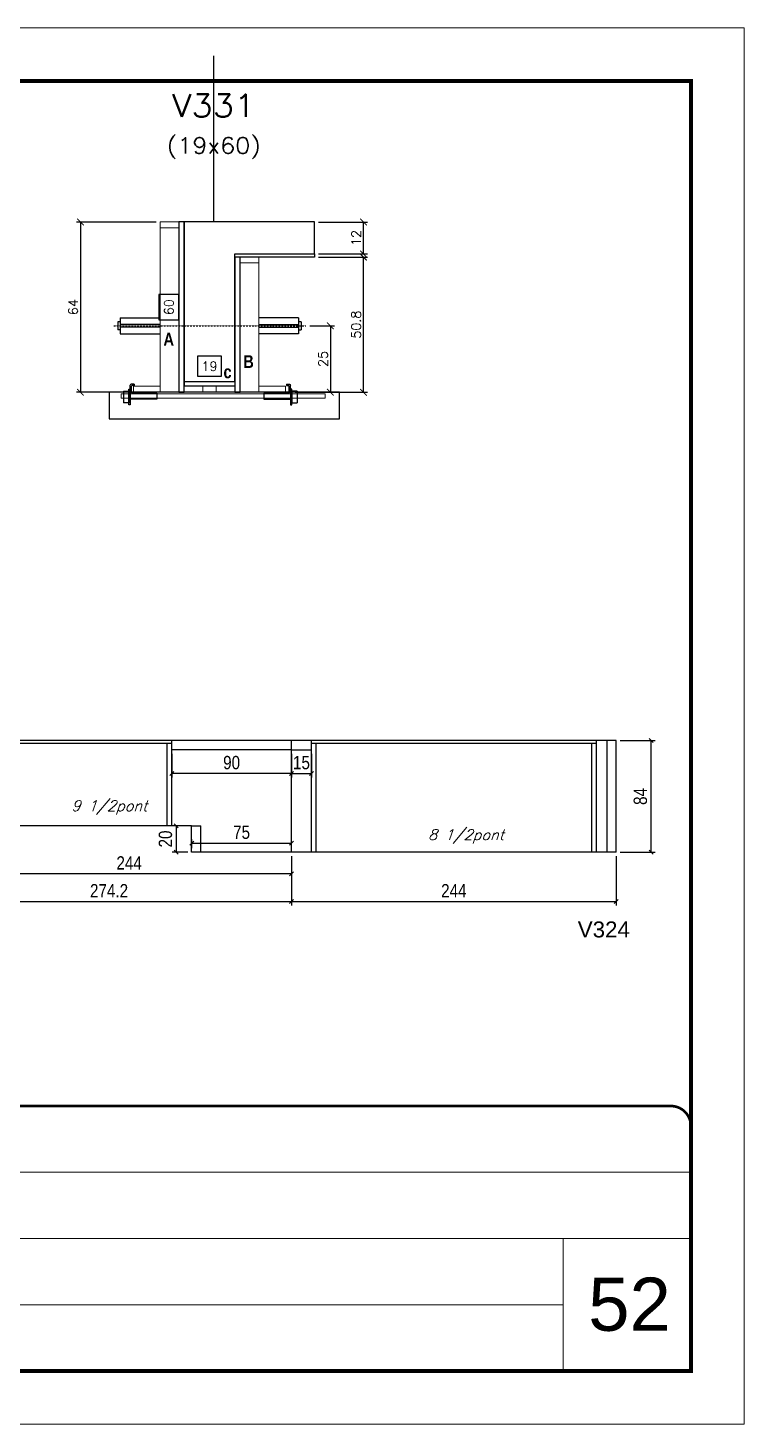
# Model space of a CAD drawing. Extents: x 137137 to 143418, y 10464 to 34486.
# Drawn here: x 142839 to 143377, y 19653 to 20703 of the extents above; entities that cross this region are included whole.
import ezdxf
from ezdxf.enums import TextEntityAlignment as Align

# ---------------------------------------------------------------- set-up
doc = ezdxf.new("R2010")
doc.units = 0
for name, pattern in [('CONTINUO', [0]), ('DASHED', [0.75, 0.5, -0.25]), ('HIDDEN', [0.375, 0.25, -0.125])]:
    doc.linetypes.add(name, pattern=pattern)
for name, color, linetype in [('5', 5, 'Continuous'), ('barrote', 251, 'Continuous'), ('COTA', 241, 'Continuous'), ('Cota Seção (2x)', 4, 'Continuous'), ('detalhes', 4, 'Continuous'), ('Painéis', 200, 'Continuous'), ('presilha', 1, 'Continuous'), ('SARR_2.2x7', 40, 'Continuous'), ('SARR_3.5x7', 81, 'Continuous'), ('TENSOR', 3, 'Continuous'), ('texto', 7, 'Continuous'), ('Texto de Titulo', 7, 'Continuous'), ('Texto Qtd Sarr', 242, 'Continuous')]:
    doc.layers.add(name, color=color, linetype=linetype)
for name, color, linetype, lineweight in [('CARIMBO', 255, 'Continuous', 9), ('CONCRETO', 251, 'Continuous', 25), ('Folhas', 255, 'Continuous', 9), ('Madeira', 126, 'Continuous', 18), ('SARRAFO DE PRESSAO', 251, 'DASHED', 9), ('SCO-___-LAJ', 2, 'Continuous', 0), ('Texto Seção', 7, 'Continuous', 15)]:
    doc.layers.add(name, color=color, linetype=linetype, lineweight=lineweight)
doc.styles.add('ARIAL', font='arial.ttf')
doc.styles.add('COTA TECNICA', font='techl___.ttf', dxfattribs={"height": 10})
doc.styles.add('Romans', font='romans.shx')
doc.styles.get("Standard").update_dxf_attribs({"font": 'arial.ttf'})
doc.styles.add('TECNICA', font='techb___.ttf', dxfattribs={"height": 10})
doc.dimstyles.new('Cota Seção (2x)', dxfattribs={"dimtxt": 7, "dimasz": 5, "dimexe": 3, "dimexo": 3, "dimgap": 2, "dimtad": 3, "dimdec": 1, "dimlfac": 0.5, "dimzin": 12, "dimdsep": 46, "dimtxsty": 'Romans', "dimblk": 'ARCHTICK', "dimcen": 0, "dimclrd": 4, "dimclre": 4, "dimclrt": 1, "dimadec": 1, "dimazin": 3, "dimtfac": 1, "dimtdec": 1, "dimtmove": 0, "dimatfit": 3, "dimldrblk": 'OBLIQUE', "dimfxl": 1, "dimtolj": 1, "dimtzin": 12, "dimarcsym": 0})
doc.dimstyles.new('Cota Seção interna', dxfattribs={"dimtxt": 7, "dimasz": 6, "dimexe": 0.18, "dimexo": 2, "dimgap": -4, "dimtad": 3, "dimdec": 1, "dimlfac": 0.5, "dimzin": 12, "dimdsep": 46, "dimtxsty": 'Romans', "dimblk": 'ARCHTICK', "dimcen": 0.09, "dimse1": 1, "dimse2": 1, "dimsd1": 1, "dimsd2": 1, "dimclrd": 180, "dimclre": 5, "dimclrt": 1, "dimadec": 0, "dimazin": 3, "dimtfac": 1, "dimtdec": 1, "dimtofl": 0, "dimtmove": 0, "dimatfit": 3, "dimldrblk": 'ARCHTICK', "dimfxl": 1, "dimtolj": 1, "dimtzin": 0, "dimarcsym": 0})
doc.dimstyles.new('PAINEL', dxfattribs={"dimtxt": 10, "dimasz": 3, "dimexe": 3, "dimexo": 3, "dimgap": 3, "dimtad": 1, "dimdec": 1, "dimzin": 12, "dimdsep": 46, "dimtxsty": 'COTA TECNICA', "dimblk1": 'OBLIQUE', "dimblk2": 'OBLIQUE', "dimsah": 1, "dimcen": 0.9, "dimclrd": 4, "dimclre": 4, "dimclrt": 240, "dimadec": 1, "dimazin": 3, "dimtfac": 1, "dimtdec": 1, "dimtmove": 0, "dimatfit": 3, "dimfxl": 1, "dimtolj": 1, "dimtzin": 12, "dimarcsym": 0})

# ---------------------------------------------------------------- blocks, each defined once
blk = doc.blocks.new('9999999999')
at = {"color": 30, "linetype": 'CONTINUO'}
for p, q in [((98564.6, 34379.6), (99584, 34379.6)), ((98564.6, 34329.8), (99488, 34329.8)), ((99584, 34329.8), (99488, 34329.8)), ((99488, 34329.8), (99488, 34230.2)), ((98564.6, 34280), (99488, 34280))]:
    blk.add_line(p, q, dxfattribs=at)
at = {"color": 30, "linetype": 'CONTINUO', "const_width": 2}
blk.add_lwpolyline([(99584, 34230.2), (99584, 34414.4, 0.414214), (99569, 34429.4), (98229, 34429.4, 0.414214), (98214, 34414.4), (98214, 34245.2, 0.414214), (98229, 34230.2), (99584, 34230.2)], format="xyb", dxfattribs=at)
at = {"layer": 'Folhas'}
blk.add_lwpolyline([(98139, 34190.2), (99624, 34190.2), (99624, 35240.2), (98139, 35240.2)], close=True, dxfattribs=at)
at = {"layer": 'Folhas', "color": 30, "const_width": 3}
blk.add_lwpolyline([(98214, 34230.2), (99584, 34230.2), (99584, 35200.2), (98214, 35200.2)], close=True, dxfattribs=at)
blk = doc.blocks.new('_Oblique')
at = {"color": 0, "linetype": 'ByBlock', "lineweight": -2}
blk.add_line((-0.5, -0.5), (0.5, 0.5), dxfattribs=at)
blk = doc.blocks.new('*D2022')
at = {"layer": 'COTA', "color": 4, "lineweight": -2, "ltscale": 25, "transparency": 16777216}
for p, q in [((142763, 20099.9), (142763, 20042.9)), ((143037.2, 20079.9), (143037.2, 20042.9)), ((142763, 20045.9), (143037.2, 20045.9))]:
    blk.add_line(p, q, dxfattribs=at)
at = {"layer": 'Defpoints', "color": 0, "ltscale": 25, "transparency": 16777216}
for p in [(142763, 20102.9), (143037.2, 20082.9), (143037.2, 20045.9)]:
    blk.add_point(p, dxfattribs=at)
at = {"layer": 'COTA', "color": 4, "lineweight": -2, "ltscale": 25, "transparency": 16777216, "xscale": 3, "yscale": 3, "zscale": 3, "rotation": 180}
blk.add_blockref('_Oblique', (142763, 20045.9), dxfattribs=at)
at = {"layer": 'COTA', "color": 4, "lineweight": -2, "ltscale": 25, "transparency": 16777216, "xscale": 3, "yscale": 3, "zscale": 3}
blk.add_blockref('_Oblique', (143037.2, 20045.9), dxfattribs=at)
at = {"layer": 'COTA', "color": 240, "ltscale": 25, "transparency": 16777216, "insert": (142900.1, 20054), "char_height": 10, "attachment_point": 5, "style": 'COTA TECNICA'}
blk.add_mtext('\\A1;274.2', dxfattribs=at)
blk = doc.blocks.new('*D2023')
at = {"layer": 'COTA', "color": 4, "lineweight": -2, "ltscale": 25, "transparency": 16777216}
for p, q in [((143037.2, 20079.9), (143037.2, 20042.9)), ((143281.2, 20079.9), (143281.2, 20042.9)), ((143037.2, 20045.9), (143281.2, 20045.9))]:
    blk.add_line(p, q, dxfattribs=at)
at = {"layer": 'Defpoints', "color": 0, "ltscale": 25, "transparency": 16777216}
for p in [(143037.2, 20082.9), (143281.2, 20082.9), (143281.2, 20045.9)]:
    blk.add_point(p, dxfattribs=at)
at = {"layer": 'COTA', "color": 4, "lineweight": -2, "ltscale": 25, "transparency": 16777216, "xscale": 3, "yscale": 3, "zscale": 3, "rotation": 180}
blk.add_blockref('_Oblique', (143037.2, 20045.9), dxfattribs=at)
at = {"layer": 'COTA', "color": 4, "lineweight": -2, "ltscale": 25, "transparency": 16777216, "xscale": 3, "yscale": 3, "zscale": 3}
blk.add_blockref('_Oblique', (143281.2, 20045.9), dxfattribs=at)
at = {"layer": 'COTA', "color": 240, "ltscale": 25, "transparency": 16777216, "insert": (143159.2, 20054), "char_height": 10, "attachment_point": 5, "style": 'COTA TECNICA'}
blk.add_mtext('\\A1;244', dxfattribs=at)
blk = doc.blocks.new('*D2024')
at = {"layer": 'COTA', "color": 4, "lineweight": -2, "ltscale": 25, "transparency": 16777216}
for p, q in [((142793.2, 20099.9), (142793.2, 20063.8)), ((143037.2, 20079.9), (143037.2, 20063.8)), ((143037.2, 20066.8), (142793.2, 20066.8))]:
    blk.add_line(p, q, dxfattribs=at)
at = {"layer": 'Defpoints', "color": 0, "ltscale": 25, "transparency": 16777216}
for p in [(142793.2, 20102.9), (143037.2, 20082.9), (142793.2, 20066.8)]:
    blk.add_point(p, dxfattribs=at)
at = {"layer": 'COTA', "color": 4, "lineweight": -2, "ltscale": 25, "transparency": 16777216, "xscale": 3, "yscale": 3, "zscale": 3, "rotation": 180}
blk.add_blockref('_Oblique', (142793.2, 20066.8), dxfattribs=at)
at = {"layer": 'COTA', "color": 4, "lineweight": -2, "ltscale": 25, "transparency": 16777216, "xscale": 3, "yscale": 3, "zscale": 3}
blk.add_blockref('_Oblique', (143037.2, 20066.8), dxfattribs=at)
at = {"layer": 'COTA', "color": 240, "ltscale": 25, "transparency": 16777216, "insert": (142915.2, 20074.9), "char_height": 10, "attachment_point": 5, "style": 'COTA TECNICA'}
blk.add_mtext('\\A1;244', dxfattribs=at)
blk = doc.blocks.new('*D2026')
at = {"layer": 'COTA', "color": 4, "lineweight": -2, "ltscale": 25, "transparency": 16777216}
for p, q in [((142959.2, 20102.9), (142947.6, 20102.9)), ((142950.6, 20102.9), (142950.6, 20082.9)), ((142959.2, 20082.9), (142947.6, 20082.9))]:
    blk.add_line(p, q, dxfattribs=at)
at = {"layer": 'Defpoints', "color": 0, "ltscale": 25, "transparency": 16777216}
for p in [(142962.2, 20102.9), (142950.6, 20082.9), (142962.2, 20082.9)]:
    blk.add_point(p, dxfattribs=at)
at = {"layer": 'COTA', "color": 4, "lineweight": -2, "ltscale": 25, "transparency": 16777216, "xscale": 3, "yscale": 3, "zscale": 3}
for p, rotation in [((142950.6, 20102.9), 90), ((142950.6, 20082.9), 270)]:
    blk.add_blockref('_Oblique', p, dxfattribs=dict(at, rotation=rotation))
at = {"layer": 'COTA', "color": 240, "ltscale": 25, "transparency": 16777216, "insert": (142942.5, 20092.9), "char_height": 10, "attachment_point": 5, "rotation": 90, "style": 'COTA TECNICA'}
blk.add_mtext('\\A1;20', dxfattribs=at)
blk = doc.blocks.new('*D2027')
at = {"layer": 'COTA', "color": 4, "lineweight": -2, "ltscale": 25, "transparency": 16777216}
for p, q in [((142962.2, 20085.9), (142962.2, 20092.8)), ((142962.2, 20089.8), (143037.2, 20089.8)), ((143037.2, 20085.9), (143037.2, 20092.8))]:
    blk.add_line(p, q, dxfattribs=at)
at = {"layer": 'Defpoints', "color": 0, "ltscale": 25, "transparency": 16777216}
for p in [(143037.2, 20089.8), (142962.2, 20082.9), (143037.2, 20082.9)]:
    blk.add_point(p, dxfattribs=at)
at = {"layer": 'COTA', "color": 4, "lineweight": -2, "ltscale": 25, "transparency": 16777216, "xscale": 3, "yscale": 3, "zscale": 3, "rotation": 180}
blk.add_blockref('_Oblique', (142962.2, 20089.8), dxfattribs=at)
at = {"layer": 'COTA', "color": 4, "lineweight": -2, "ltscale": 25, "transparency": 16777216, "xscale": 3, "yscale": 3, "zscale": 3}
blk.add_blockref('_Oblique', (143037.2, 20089.8), dxfattribs=at)
at = {"layer": 'COTA', "color": 240, "ltscale": 25, "transparency": 16777216, "insert": (142999.7, 20097.9), "char_height": 10, "attachment_point": 5, "style": 'COTA TECNICA'}
blk.add_mtext('\\A1;75', dxfattribs=at)
blk = doc.blocks.new('*D2030')
at = {"layer": 'COTA', "color": 4, "lineweight": -2, "ltscale": 25, "transparency": 16777216}
for p, q in [((143284.2, 20166.9), (143310.5, 20166.9)), ((143307.5, 20082.9), (143307.5, 20166.9)), ((143284.2, 20082.9), (143310.5, 20082.9))]:
    blk.add_line(p, q, dxfattribs=at)
at = {"layer": 'Defpoints', "color": 0, "ltscale": 25, "transparency": 16777216}
for p in [(143281.2, 20166.9), (143307.5, 20166.9), (143281.2, 20082.9)]:
    blk.add_point(p, dxfattribs=at)
at = {"layer": 'COTA', "color": 4, "lineweight": -2, "ltscale": 25, "transparency": 16777216, "xscale": 3, "yscale": 3, "zscale": 3}
for p, rotation in [((143307.5, 20166.9), 90), ((143307.5, 20082.9), 270)]:
    blk.add_blockref('_Oblique', p, dxfattribs=dict(at, rotation=rotation))
at = {"layer": 'COTA', "color": 240, "ltscale": 25, "transparency": 16777216, "insert": (143299.4, 20124.9), "char_height": 10, "attachment_point": 5, "rotation": 90, "style": 'COTA TECNICA'}
blk.add_mtext('\\A1;84', dxfattribs=at)
blk = doc.blocks.new('titulo1')
at = {"layer": 'Defpoints', "color": 252, "linetype": 'HIDDEN', "ltscale": 2}
blk.add_line((0, 0), (0, 125), dxfattribs=at)
at = {"layer": 'Defpoints', "style": 'Romans', "oblique": 15}
blk.add_attdef('FOLHA', text='', height=10, dxfattribs=at).set_placement((0, 15.6), align=Align.MIDDLE_CENTER)
at = {"layer": 'Texto Qtd Sarr', "color": 3, "style": 'Romans', "oblique": 15}
for tag, height, p in [('TITULO', 17, (0, 71.4)), ('SEÇÃO', 12, (0, 41.5))]:
    blk.add_attdef(tag, text='', height=height, dxfattribs=at).set_placement(p, align=Align.MIDDLE_CENTER)
blk = doc.blocks.new('_ArchTick')
at = {"color": 0, "linetype": 'ByBlock', "const_width": 0.15}
blk.add_lwpolyline([(-0.5, -0.5), (0.5, 0.5)], dxfattribs=at)
blk = doc.blocks.new('*D2011')
at = {"layer": 'COTA', "color": 4, "lineweight": -2, "transparency": 16777216}
for p, q in [((143057.6, 20530.5), (143094.3, 20530.5)), ((143091.3, 20428.9), (143091.3, 20530.5)), ((143040, 20428.9), (143094.3, 20428.9))]:
    blk.add_line(p, q, dxfattribs=at)
at = {"layer": 'Defpoints', "color": 0, "transparency": 16777216}
for p in [(143054.6, 20530.5), (143091.3, 20530.5), (143037, 20428.9)]:
    blk.add_point(p, dxfattribs=at)
at = {"layer": 'COTA', "color": 4, "lineweight": -2, "transparency": 16777216, "xscale": 5, "yscale": 5, "zscale": 5}
for p, rotation in [((143091.3, 20530.5), 90), ((143091.3, 20428.9), 270)]:
    blk.add_blockref('_ArchTick', p, dxfattribs=dict(at, rotation=rotation))
at = {"layer": 'COTA', "color": 1, "transparency": 16777216, "insert": (143085.8, 20479.7), "char_height": 7, "attachment_point": 5, "rotation": 90, "style": 'Romans'}
blk.add_mtext('\\A1;50.8', dxfattribs=at)
blk = doc.blocks.new('*D2012')
at = {"layer": 'COTA', "color": 4, "lineweight": -2, "transparency": 16777216}
for p, q in [((143057.6, 20556.9), (143094.3, 20556.9)), ((143091.3, 20532.9), (143091.3, 20556.9)), ((143057.6, 20532.9), (143094.3, 20532.9))]:
    blk.add_line(p, q, dxfattribs=at)
at = {"layer": 'Defpoints', "color": 0, "transparency": 16777216}
for p in [(143054.6, 20556.9), (143091.3, 20556.9), (143054.6, 20532.9)]:
    blk.add_point(p, dxfattribs=at)
at = {"layer": 'COTA', "color": 4, "lineweight": -2, "transparency": 16777216, "xscale": 5, "yscale": 5, "zscale": 5}
for p, rotation in [((143091.3, 20556.9), 90), ((143091.3, 20532.9), 270)]:
    blk.add_blockref('_ArchTick', p, dxfattribs=dict(at, rotation=rotation))
at = {"layer": 'COTA', "color": 1, "transparency": 16777216, "insert": (143085.8, 20544.9), "char_height": 7, "attachment_point": 5, "rotation": 90, "style": 'Romans'}
blk.add_mtext('\\A1;12', dxfattribs=at)
blk = doc.blocks.new('*D2013')
at = {"layer": 'Cota Seção (2x)', "color": 180, "lineweight": -2, "transparency": 16777216}
for p, q in [((142952.6, 20502.4), (142937.6, 20502.4)), ((142937.6, 20502.4), (142937.6, 20483.4)), ((142952.6, 20483.4), (142952.6, 20502.4)), ((142937.6, 20483.4), (142952.6, 20483.4))]:
    blk.add_line(p, q, dxfattribs=at)
at = {"layer": 'Defpoints', "color": 0, "transparency": 16777216}
for p in [(142956.6, 20556.9), (142994.6, 20556.9), (142994.6, 20436.9)]:
    blk.add_point(p, dxfattribs=at)
at = {"layer": 'Cota Seção (2x)', "color": 1, "transparency": 16777216, "insert": (142945.1, 20492.9), "char_height": 7, "attachment_point": 5, "rotation": 90, "style": 'Romans'}
blk.add_mtext('\\A1;60', dxfattribs=at)
blk = doc.blocks.new('PRESILHA METÁLICA 1')
at = {"layer": 'presilha'}
for p, q in [((7.5, 10.6), (7.5, 19.9)), ((12, 21), (8.6, 21)), ((9, 11.6), (9, 18.9)), ((12, 19.5), (9.6, 19.5)), ((12, 21), (12, 19.5)), ((0, 13), (6, 13)), ((0, 13), (0, 0)), ((6, 0), (0, 0)), ((6, 15.5), (7.5, 15.5)), ((6, -2.5), (6, 15.5)), ((6, 13), (6, 0)), ((7.5, 15.5), (7.5, -2.5)), ((37.5, 4.1), (7.5, 4.1)), ((37.5, 11), (9.6, 11)), ((37.5, 11), (37.5, 4.1)), ((7.5, -2.5), (6, -2.5))]:
    blk.add_line(p, q, dxfattribs=at)
for centre, radius, start, end in [((8.6, 19.9), 1.14, 90, 180), ((9.6, 18.9), 0.57, 90, 180), ((9.6, 11.6), 0.57, 180, 270)]:
    blk.add_arc(centre, radius, start, end, dxfattribs=at)
blk = doc.blocks.new('*D2014')
at = {"layer": 'Cota Seção (2x)', "color": 180, "lineweight": -2, "transparency": 16777216}
for p, q in [((142984.6, 20455.9), (142966.6, 20455.9)), ((142966.6, 20455.9), (142966.6, 20440.9)), ((142984.6, 20440.9), (142984.6, 20455.9)), ((142966.6, 20440.9), (142984.6, 20440.9))]:
    blk.add_line(p, q, dxfattribs=at)
at = {"layer": 'Defpoints', "color": 0, "transparency": 16777216}
for p in [(142994.6, 20436.9), (142956.6, 20428.9), (142994.6, 20428.9)]:
    blk.add_point(p, dxfattribs=at)
at = {"layer": 'Cota Seção (2x)', "color": 1, "transparency": 16777216, "insert": (142975.6, 20448.4), "char_height": 7, "attachment_point": 5, "style": 'Romans'}
blk.add_mtext('\\A1;19', dxfattribs=at)
blk = doc.blocks.new('*D2015')
at = {"layer": 'COTA', "color": 4, "lineweight": -2, "transparency": 16777216}
for p, q in [((142935.6, 20556.9), (142875.6, 20556.9)), ((142878.6, 20556.9), (142878.6, 20428.9)), ((142935.6, 20428.9), (142875.6, 20428.9))]:
    blk.add_line(p, q, dxfattribs=at)
at = {"layer": 'Defpoints', "color": 0, "transparency": 16777216}
for p in [(142938.6, 20556.9), (142878.6, 20428.9), (142938.6, 20428.9)]:
    blk.add_point(p, dxfattribs=at)
at = {"layer": 'COTA', "color": 4, "lineweight": -2, "transparency": 16777216, "xscale": 5, "yscale": 5, "zscale": 5}
for p, rotation in [((142878.6, 20556.9), 90), ((142878.6, 20428.9), 270)]:
    blk.add_blockref('_ArchTick', p, dxfattribs=dict(at, rotation=rotation))
at = {"layer": 'COTA', "color": 1, "transparency": 16777216, "insert": (142873.1, 20492.9), "char_height": 7, "attachment_point": 5, "rotation": 90, "style": 'Romans'}
blk.add_mtext('\\A1;64', dxfattribs=at)
blk = doc.blocks.new('*D2016')
at = {"layer": 'COTA', "color": 4, "lineweight": -2, "transparency": 16777216}
for p, q in [((143050.9, 20478.9), (143069.4, 20478.9)), ((143066.4, 20478.9), (143066.4, 20428.9)), ((143050.9, 20428.9), (143069.4, 20428.9))]:
    blk.add_line(p, q, dxfattribs=at)
at = {"layer": 'Defpoints', "color": 0, "transparency": 16777216}
for p in [(143047.9, 20478.9), (143047.9, 20428.9), (143066.4, 20428.9)]:
    blk.add_point(p, dxfattribs=at)
at = {"layer": 'COTA', "color": 4, "lineweight": -2, "transparency": 16777216, "xscale": 5, "yscale": 5, "zscale": 5}
for p, rotation in [((143066.4, 20478.9), 90), ((143066.4, 20428.9), 270)]:
    blk.add_blockref('_ArchTick', p, dxfattribs=dict(at, rotation=rotation))
at = {"layer": 'COTA', "color": 1, "transparency": 16777216, "insert": (143060.9, 20453.9), "char_height": 7, "attachment_point": 5, "rotation": 90, "style": 'Romans'}
blk.add_mtext('\\A1;25', dxfattribs=at)
blk = doc.blocks.new('*D2379')
at = {"layer": 'COTA', "color": 4, "lineweight": -2, "ltscale": 25, "transparency": 16777216}
for p, q in [((142947.2, 20156.9), (142947.2, 20139.2)), ((143037.2, 20156.9), (143037.2, 20139.2)), ((143037.2, 20142.2), (142947.2, 20142.2))]:
    blk.add_line(p, q, dxfattribs=at)
at = {"layer": 'Defpoints', "color": 0, "ltscale": 25, "transparency": 16777216}
for p in [(142947.2, 20159.9), (143037.2, 20159.9), (142947.2, 20142.2)]:
    blk.add_point(p, dxfattribs=at)
at = {"layer": 'COTA', "color": 4, "lineweight": -2, "ltscale": 25, "transparency": 16777216, "xscale": 3, "yscale": 3, "zscale": 3, "rotation": 180}
blk.add_blockref('_Oblique', (142947.2, 20142.2), dxfattribs=at)
at = {"layer": 'COTA', "color": 4, "lineweight": -2, "ltscale": 25, "transparency": 16777216, "xscale": 3, "yscale": 3, "zscale": 3}
blk.add_blockref('_Oblique', (143037.2, 20142.2), dxfattribs=at)
at = {"layer": 'COTA', "color": 240, "ltscale": 25, "transparency": 16777216, "insert": (142992.2, 20150.3), "char_height": 10, "attachment_point": 5, "style": 'COTA TECNICA'}
blk.add_mtext('\\A1;90', dxfattribs=at)
blk = doc.blocks.new('*D2380')
at = {"layer": 'COTA', "color": 4, "lineweight": -2, "ltscale": 25, "transparency": 16777216}
for p, q in [((143037.2, 20156.9), (143037.2, 20139.2)), ((143052.2, 20156.9), (143052.2, 20139.2)), ((143037.2, 20142.2), (143052.2, 20142.2))]:
    blk.add_line(p, q, dxfattribs=at)
at = {"layer": 'Defpoints', "color": 0, "ltscale": 25, "transparency": 16777216}
for p in [(143037.2, 20159.9), (143052.2, 20159.9), (143052.2, 20142.2)]:
    blk.add_point(p, dxfattribs=at)
at = {"layer": 'COTA', "color": 4, "lineweight": -2, "ltscale": 25, "transparency": 16777216, "xscale": 3, "yscale": 3, "zscale": 3, "rotation": 180}
blk.add_blockref('_Oblique', (143037.2, 20142.2), dxfattribs=at)
at = {"layer": 'COTA', "color": 4, "lineweight": -2, "ltscale": 25, "transparency": 16777216, "xscale": 3, "yscale": 3, "zscale": 3}
blk.add_blockref('_Oblique', (143052.2, 20142.2), dxfattribs=at)
at = {"layer": 'COTA', "color": 240, "ltscale": 25, "transparency": 16777216, "insert": (143044.7, 20150.3), "char_height": 10, "attachment_point": 5, "style": 'COTA TECNICA'}
blk.add_mtext('\\A1;15', dxfattribs=at)

msp = doc.modelspace()

# ---------------------------------------------------------------- linework, layer by layer
at = {"ltscale": 3}
for p, q in [((142906.58, 20481.91), (142906.58, 20475.91)), ((142908.58, 20481.91), (142906.58, 20481.91)), ((142908.58, 20475.91), (142906.58, 20475.91)), ((142908.58, 20484.91), (142908.58, 20472.91)), ((142908.58, 20484.91), (142938.58, 20484.91)), ((142938.58, 20479.91), (142908.58, 20479.91)), ((142938.58, 20477.91), (142908.58, 20477.91)), ((143042.58, 20484.91), (143012.58, 20484.91)), ((143012.58, 20479.91), (143042.58, 20479.91)), ((143012.58, 20477.91), (143042.58, 20477.91)), ((143042.58, 20484.91), (143042.58, 20472.91)), ((143044.58, 20481.91), (143042.58, 20481.91)), ((143042.58, 20475.91), (143044.58, 20475.91)), ((143044.58, 20481.91), (143044.58, 20475.91)), ((142908.58, 20472.91), (142938.58, 20472.91)), ((143042.58, 20472.91), (143012.58, 20472.91))]:
    msp.add_line(p, q, dxfattribs=at)
at = {"layer": 'barrote'}
msp.add_lwpolyline([(142900.22, 20408.94), (143073.19, 20408.94), (143073.19, 20428.94), (142900.22, 20428.94)], close=True, dxfattribs=at)
at = {"layer": 'CONCRETO'}
msp.add_lwpolyline([(142994.58, 20532.94), (143054.58, 20532.94), (143054.58, 20556.94), (142994.58, 20556.94), (142994.58, 20556.94), (142956.58, 20556.94), (142956.58, 20433.34), (142956.59, 20433.34), (142956.59, 20436.94), (142994.58, 20436.94)], close=True, dxfattribs=at)
at = {"layer": 'Madeira'}
for points in [[(142938.58, 20552.54), (142938.58, 20556.94), (142952.58, 20556.94), (142952.58, 20552.54)], [(142938.58, 20556.94), (142952.58, 20556.94), (142952.58, 20428.94), (142938.58, 20428.94)], [(142998.58, 20526.14), (142998.58, 20530.54), (143012.58, 20530.54), (143012.58, 20526.14)], [(142998.58, 20530.54), (143012.58, 20530.54), (143012.58, 20428.94), (142998.58, 20428.94)], [(142938.58, 20428.94), (142938.58, 20433.34), (142918.58, 20433.34), (142918.58, 20428.94)], [(142956.59, 20428.94), (142956.59, 20433.34), (142970.59, 20433.34), (142970.59, 20428.94)], [(142994.58, 20428.94), (142994.58, 20433.34), (142980.58, 20433.34), (142980.58, 20428.94)], [(143032.58, 20428.94), (143032.58, 20433.34), (143012.58, 20433.34), (143012.58, 20428.94)]]:
    msp.add_lwpolyline(points, close=True, dxfattribs=at)
at = {"layer": 'Painéis', "linetype": 'ByBlock'}
for p, q in [((142962.16, 20166.91), (142030.96, 20166.91)), ((143281.16, 20166.91), (142962.16, 20166.91)), ((143037.16, 20082.91), (143037.16, 20166.91)), ((143281.16, 20082.91), (143281.16, 20166.91)), ((142962.16, 20102.91), (142030.96, 20102.91)), ((142962.16, 20082.91), (142962.16, 20102.91)), ((143281.16, 20082.91), (142962.16, 20082.91))]:
    msp.add_line(p, q, dxfattribs=at)
at = {"layer": 'Painéis'}
for points in [[(142956.58, 20556.94), (142952.58, 20556.94), (142952.58, 20428.94), (142956.58, 20428.94)], [(142994.58, 20530.54), (142994.58, 20532.94), (143054.58, 20532.94), (143054.58, 20530.54)], [(142998.58, 20530.54), (142994.58, 20530.54), (142994.58, 20428.94), (142998.58, 20428.94)], [(142956.59, 20433.34), (142956.59, 20436.94), (142994.58, 20436.94), (142994.58, 20433.34)]]:
    msp.add_lwpolyline(points, close=True, dxfattribs=at)
at = {"layer": 'SARR_2.2x7', "linetype": 'Continuous'}
for p, q in [((142947.16, 20164.71), (142762.96, 20164.71)), ((143266.16, 20164.71), (143052.16, 20164.71)), ((143274.16, 20166.91), (143274.16, 20082.91)), ((143037.16, 20159.91), (142947.16, 20159.91)), ((143037.16, 20159.91), (143052.16, 20159.91)), ((142962.16, 20102.91), (142969.16, 20102.91)), ((142969.16, 20082.91), (142969.16, 20102.91))]:
    msp.add_line(p, q, dxfattribs=at)
at = {"layer": 'SARR_3.5x7'}
for p, q in [((142943.66, 20102.91), (142943.66, 20164.71)), ((142947.16, 20102.91), (142947.16, 20166.91)), ((143052.16, 20082.91), (143052.16, 20166.91)), ((143055.66, 20082.91), (143055.66, 20164.71)), ((143262.66, 20164.71), (143262.66, 20082.91)), ((143266.16, 20166.91), (143266.16, 20082.91))]:
    msp.add_line(p, q, dxfattribs=at)
at = {"layer": 'SCO-___-LAJ', "color": 1}
msp.add_lwpolyline([(142909.22, 20427.6), (143062.53, 20427.6), (143062.53, 20424.4), (142909.22, 20424.4)], close=True, dxfattribs=at)
at = {"layer": 'TENSOR', "linetype": 'HIDDEN', "ltscale": 0.5}
msp.add_line((142903.58, 20478.91), (143047.89, 20478.91), dxfattribs=at)

# ---------------------------------------------------------------- block references
at = {"layer": 'presilha', "yscale": 0.6666666666666666, "zscale": 0.6666666666666666}
for p, xscale in [((142911.01, 20420.97), 0.6666666666666666), ((143041.45, 20420.97), -0.6666666666666666)]:
    msp.add_blockref('PRESILHA METÁLICA 1', p, dxfattribs=dict(at, xscale=xscale))
at = {"layer": 'SARRAFO DE PRESSAO', "color": 6, "linetype": 'ByBlock'}
msp.add_blockref('9999999999', (43753.31, -14537.33), dxfattribs=at)
at = {"layer": 'Texto Seção'}
ref = msp.add_blockref('titulo1', (142978.83, 20556.94), dxfattribs=at)
ref.add_attrib('TITULO', 'V331', dxfattribs={"layer": 'Texto de Titulo', "color": 7, "height": 17, "style": 'Romans', "width": 1.1}).set_placement((142978.83, 20644.44), align=Align.MIDDLE_CENTER)
ref.add_attrib('SEÇÃO', '(19x60)', dxfattribs={"layer": 'Texto de Titulo', "color": 7, "height": 12, "style": 'Romans', "width": 1.1}).set_placement((142978.83, 20614.44), align=Align.MIDDLE_CENTER)

# ---------------------------------------------------------------- texts
at = {"layer": '5', "linetype": 'Continuous'}
msp.add_text('V324', height=12, rotation=0.00004, dxfattribs=at).set_placement((143252.32, 20018.86))
at = {"layer": 'CARIMBO', "style": 'ARIAL'}
msp.add_text('52', height=40, dxfattribs=at).set_placement((143260.15, 19723.02))
at = {"layer": 'detalhes', "style": 'TECNICA'}
for s, p in [('A', (142940.98, 20463.97)), ('B', (143000.94, 20447.13)), ('c', (142986.1, 20439.43))]:
    msp.add_text(s, height=9.6, dxfattribs=at).set_placement(p)
at = {"layer": 'texto', "color": 2, "char_height": 8, "attachment_point": 5, "style": 'Romans'}
for s, insert in [('{\\Q19;\\C256;9 1/2pont}', (142900.34, 20116.61)), ('{\\Q19;\\C256;8 1/2pont}', (143168.34, 20094.82))]:
    msp.add_mtext(s, dxfattribs=dict(at, insert=insert))

# ---------------------------------------------------------------- dimensions: what is measured, and where the dimension line sits
at = {"layer": 'COTA'}
for base, p1, p2, picture, middle in [((142878.61, 20428.94), (142938.58, 20556.94), (142938.58, 20428.94), '*D2015', (142873.11, 20492.94)), ((143091.3, 20556.94), (143054.58, 20532.94), (143054.58, 20556.94), '*D2012', (143085.8, 20544.94)), ((143091.3, 20530.54), (143036.98, 20428.94), (143054.58, 20530.54), '*D2011', (143085.8, 20479.74)), ((143066.44, 20428.94), (143047.89, 20478.91), (143047.89, 20428.94), '*D2016', (143060.94, 20453.92))]:
    dim = msp.add_linear_dim(base=base, p1=p1, p2=p2, angle=90, dimstyle='Cota Seção (2x)', dxfattribs=at)
    dim.commit()
    dim.dimension.update_dxf_attribs({"geometry": picture, "text_midpoint": middle})
at = {"layer": 'COTA', "ltscale": 25}
dim = msp.add_linear_dim(base=(143307.45, 20166.91), p1=(143281.16, 20082.91), p2=(143281.16, 20166.91), angle=90, dimstyle='PAINEL', dxfattribs=at)
dim.commit()
dim.dimension.update_dxf_attribs({"geometry": '*D2030', "text_midpoint": (143299.36, 20124.91)})
for base, p1, p2, picture, middle in [((142947.16, 20142.16), (143037.16, 20159.91), (142947.16, 20159.91), '*D2379', (142992.16, 20150.3)), ((142793.16, 20066.78), (143037.16, 20082.91), (142793.16, 20102.91), '*D2024', (142915.16, 20074.85)), ((143037.16, 20089.75), (142962.16, 20082.91), (143037.16, 20082.91), '*D2027', (142999.66, 20097.86))]:
    dim = msp.add_linear_dim(base=base, p1=p1, p2=p2, dimstyle='PAINEL', dxfattribs=at)
    dim.commit()
    dim.dimension.update_dxf_attribs({"geometry": picture, "text_midpoint": middle})
dim = msp.add_linear_dim(base=(143052.16, 20142.16), p1=(143037.16, 20159.91), p2=(143052.16, 20159.91), dimstyle='PAINEL', dxfattribs=at)
dim.commit()
dim.dimension.update_dxf_attribs({"geometry": '*D2380', "text_midpoint": (143044.66, 20142.16), "dimtype": 160})
for base, p1, p2, picture, middle in [((143037.16, 20045.89), (142762.96, 20102.91), (143037.16, 20082.91), '*D2022', (142900.06, 20053.96)), ((143281.16, 20045.89), (143037.16, 20082.91), (143281.16, 20082.91), '*D2023', (143159.16, 20053.96))]:
    dim = msp.add_linear_dim(base=base, p1=p1, p2=p2, dimstyle='PAINEL', override={"dimtmove": 1}, dxfattribs=at)
    dim.commit()
    dim.dimension.update_dxf_attribs({"geometry": picture, "text_midpoint": middle})
dim = msp.add_linear_dim(base=(142950.65, 20082.91), p1=(142962.16, 20102.91), p2=(142962.16, 20082.91), angle=90, dimstyle='PAINEL', dxfattribs=at)
dim.commit()
dim.dimension.update_dxf_attribs({"geometry": '*D2026', "text_midpoint": (142950.65, 20092.91), "dimtype": 160})
at = {"layer": 'Cota Seção (2x)'}
dim = msp.add_linear_dim(base=(142956.58, 20556.94), p1=(142994.58, 20436.94), p2=(142994.58, 20556.94), angle=90, dimstyle='Cota Seção interna', dxfattribs=at)
dim.commit()
dim.dimension.update_dxf_attribs({"geometry": '*D2013', "text_midpoint": (142956.58, 20492.94), "dimtype": 160})
dim = msp.add_linear_dim(base=(142994.58, 20436.94), p1=(142956.59, 20428.94), p2=(142994.58, 20428.94), dimstyle='Cota Seção interna', dxfattribs=at)
dim.commit()
dim.dimension.update_dxf_attribs({"geometry": '*D2014', "text_midpoint": (142975.59, 20436.94), "dimtype": 160})

doc.saveas('drawing.dxf')
